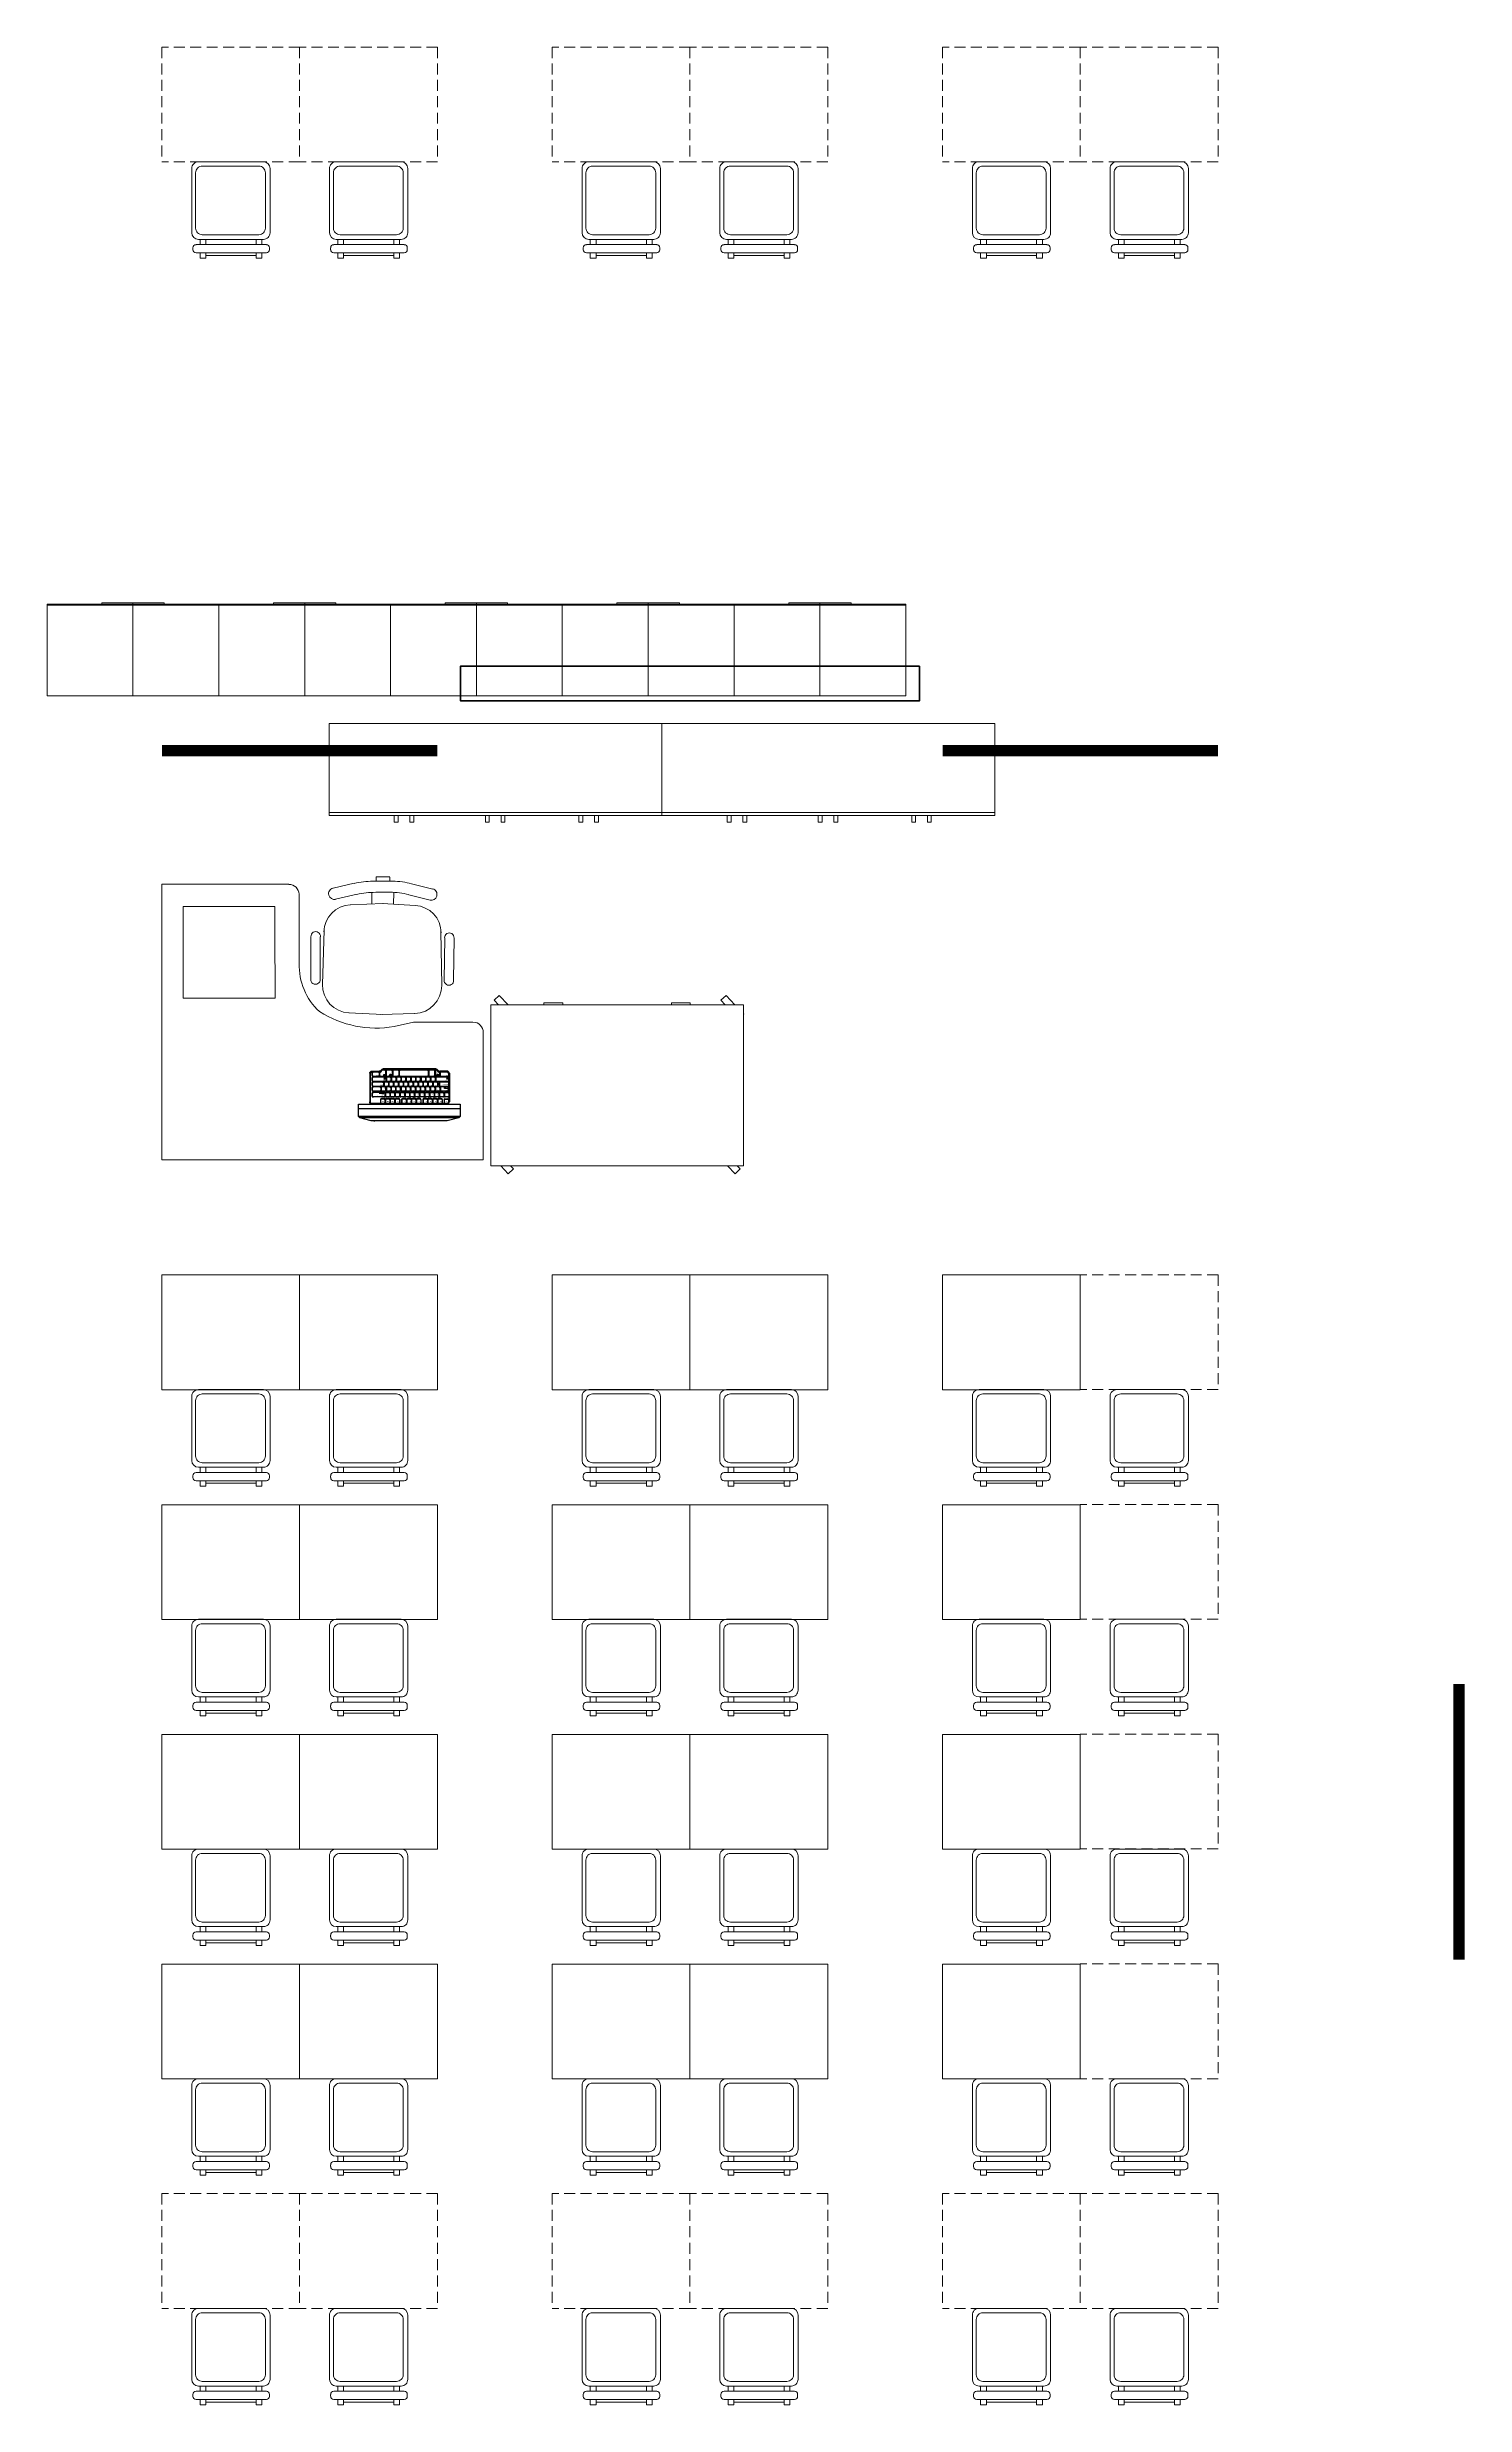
# Model space of a CAD drawing. Header units: millimetres. Extents: x -217756 to 263180, y 55413 to 130608.
# Drawn here: x -205154 to -198979, y 65821 to 76086 of the extents above; entities that cross this region are included whole.
import ezdxf

# ---------------------------------------------------------------- set-up
doc = ezdxf.new("R2010")
doc.units = ezdxf.units.MM
doc.linetypes.add('HIDDEN', pattern=[6, 4, -2])
doc.linetypes.add('HIDDEN2', pattern=[4.7625, 3.175, -1.5875])
doc.layers.add('ТХ_корр_25.03.26', color=1, linetype='Continuous', lineweight=30, plot=False)
doc.layers.add('ТХ_мебель передв', color=250, linetype='Continuous', lineweight=13)
doc.layers.add('ТХ_обор_комп принт', color=30, linetype='Continuous', lineweight=13)
doc.styles.add('Arial 200', font='arial.ttf', dxfattribs={"height": 500})
doc.styles.add('SIMPLEX', font='simplex.shx', dxfattribs={"width": 0.85, "oblique": 7})

# ---------------------------------------------------------------- blocks, each defined once
blk = doc.blocks.new('стул №3-5')
at = {"linetype": 'ByBlock', "extrusion": (-6.19742e-05, 0.000470712, 1)}
for p, q in [((-15087, 16642, 197), (-15393, 16642, 197)), ((-15373, 16665, 197), (-15348, 16665, 197)), ((-15373, 16665, 197), (-15373, 16642, 197)), ((-15348, 16642, 197), (-15348, 16665, 197)), ((-15348, 16653, 197), (-15129, 16653, 197)), ((-15129, 16665, 197), (-15104, 16665, 197)), ((-15129, 16665, 197), (-15129, 16642, 197)), ((-15104, 16642, 197), (-15104, 16665, 197)), ((-15407, 16628, 197), (-15407, 16620, 197)), ((-15393, 16606, 197), (-15087, 16606, 197)), ((-15373, 16606, 197), (-15373, 16583, 197)), ((-15348, 16583, 197), (-15348, 16606, 197)), ((-15129, 16606, 197), (-15129, 16583, 197)), ((-15104, 16583, 197), (-15104, 16606, 197)), ((-15073, 16620, 197), (-15073, 16628, 197))]:
    blk.add_line(p, q, dxfattribs=at)
at = {"ltscale": 100, "extrusion": (-6.19742e-05, 0.000470712, 1), "elevation": 206}
for points in [[(-15380, 16583), (-15097, 16583, -0.414169), (-15068, 16554), (-15068, 16274, -0.414258), (-15097, 16245), (-15380, 16245, -0.414169), (-15409, 16274), (-15409, 16554, -0.414258)], [(-15360, 16563), (-15114, 16563, -0.414214), (-15085, 16534), (-15085, 16293, -0.414214), (-15114, 16264), (-15360, 16264, -0.414214), (-15389, 16293), (-15389, 16534, -0.414214)]]:
    blk.add_lwpolyline(points, format="xyb", close=True, dxfattribs=at)
at = {"linetype": 'ByBlock', "extrusion": (-6.19742e-05, 0.000470712, 1)}
for centre, start, end in [((-15393, 16628, 206), 90, 180), ((-15087, 16628, 206), 0, 90), ((-15393, 16620, 206), 180, 270), ((-15087, 16620, 206), 270, 0)]:
    blk.add_arc(centre, 13.9, start, end, dxfattribs=at)
blk = doc.blocks.new('A$C3cc2d96b')
at = {"layer": 'ТХ_мебель передв', "rotation": 180}
for p in [(-1358, -38769, -197), (-758, -38769, -197), (342, -38769, -197), (942, -38769, -197), (2042, -38769, -197), (2642, -38769, -197), (-1358, -44115, -197), (-758, -44115, -197), (342, -44115, -197), (942, -44115, -197), (2042, -44115, -197), (2642, -44115, -197), (-1358, -45115, -197), (-758, -45115, -197), (342, -45115, -197), (942, -45115, -197), (2042, -45115, -197), (2642, -45115, -197), (-1358, -46115, -197), (-758, -46115, -197), (342, -46115, -197), (942, -46115, -197), (2042, -46115, -197), (2642, -46115, -197), (-1358, -47115, -197), (-758, -47115, -197), (342, -47115, -197), (942, -47115, -197), (2042, -47115, -197), (2642, -47115, -197), (-1358, -48115, -197), (-758, -48115, -197), (342, -48115, -197), (942, -48115, -197), (2042, -48115, -197), (2642, -48115, -197)]:
    blk.add_blockref('стул №3-5', p, dxfattribs=at)
blk = doc.blocks.new('_стол.резерв')
at = {"linetype": 'HIDDEN2', "ltscale": 15}
for p, q in [((-20, 500), (-20, 0)), ((580, 500), (-20, 500)), ((580, 500), (580, 0)), ((580, 0), (-20, 0))]:
    blk.add_line(p, q, dxfattribs=at)
blk = doc.blocks.new('A$C04180442')
at = {"layer": 'ТХ_мебель передв'}
for p in [(13600, -55015), (14200, -55015), (15300, -55015), (15900, -55015), (17000, -55015), (17600, -55015), (17600, -60360), (17600, -61360), (17600, -62360), (17600, -63360), (13600, -64360), (14200, -64360), (15300, -64360), (15900, -64360), (17000, -64360), (17600, -64360)]:
    blk.add_blockref('_стол.резерв', p, dxfattribs=at)
blk = doc.blocks.new('_стол№3-№5')
blk.add_lwpolyline([(-169868, 526261), (-169368, 526261), (-169368, 525661), (-169868, 525661)], close=True)
blk = doc.blocks.new('A$Cb4bdf09c')
at = {"layer": 'ТХ_мебель передв', "rotation": 270}
for p in [(-512081, -229729), (-511481, -229729), (-510381, -229729), (-509781, -229729), (-508681, -229729), (-512081, -230729), (-511481, -230729), (-510381, -230729), (-509781, -230729), (-508681, -230729), (-512081, -231729), (-511481, -231729), (-510381, -231729), (-509781, -231729), (-508681, -231729), (-512081, -232729), (-511481, -232729), (-510381, -232729), (-509781, -232729), (-508681, -232729)]:
    blk.add_blockref('_стол№3-№5', p, dxfattribs=at)
blk = doc.blocks.new('KEY')
at = {"color": 0}
for p, q in [((-0.2, 0), (0.2, 0)), ((-0.34, -0.54), (-0.34, -0.14)), ((-0.31, -0.5), (-0.31, -0.11)), ((-0.2, -0.61), (0.2, -0.61)), ((-0.2, -0.68), (0.2, -0.68)), ((0.31, -0.5), (0.31, -0.11)), ((0.34, -0.54), (0.34, -0.14))]:
    blk.add_line(p, q, dxfattribs=at)
for centre, radius, start, end in [((0.2, -0.11), 0.109, 360, 90), ((0.2, -0.14), 0.141, 360, 90), ((-0.2, -0.14), 0.141, 90, 180), ((-0.2, -0.54), 0.141, 180, 270), ((-0.2, -0.11), 0.109, 90, 180), ((-0.2, -0.5), 0.109, 180, 270), ((0.2, -0.5), 0.109, 270, 360), ((0.2, -0.54), 0.141, 270, 360)]:
    blk.add_arc(centre, radius, start, end, dxfattribs=at)
blk = doc.blocks.new('A$C6368dfc4')
at = {"true_color": 0x000000}
h = blk.add_hatch(color=18, dxfattribs=at)
h.paths.add_polyline_path([(14543, -59072), (14546, -59071), (14543, -59071)])
h.paths.add_polyline_path([(14543, -59071), (14546, -59071), (14543, -59069)])
h = blk.add_hatch(color=18, dxfattribs=at)
h.paths.add_polyline_path([(14815, -59048), (14811, -59047), (14815, -59047)])
h.paths.add_polyline_path([(14815, -59047), (14811, -59047), (14815, -59045)])
h = blk.add_hatch(color=18, dxfattribs=at)
h.paths.add_polyline_path([(14823, -59051), (14826, -59049), (14823, -59049)])
h.paths.add_polyline_path([(14823, -59049), (14826, -59049), (14823, -59047)])
at = {"color": 18, "true_color": 0x000000}
for p, q in [((14485, -58983, 1), (14485, -59107, 1)), ((14487, -58983, 1), (14487, -59107, 1)), ((14495, -58973, 1), (14527, -58973, 1)), ((14495, -58975, 1), (14527, -58975, 1)), ((14495, -58980, 1), (14495, -58992, 1)), ((14495, -59002, 1), (14495, -59014, 1)), ((14496, -58981, 1), (14496, -58993, 1)), ((14496, -59003, 1), (14496, -59015, 1)), ((14523, -58976, 1), (14500, -58976, 1)), ((14523, -58978, 1), (14500, -58978, 1)), ((14523, -58997, 1), (14500, -58997, 1)), ((14553, -58998, 1), (14500, -58998, 1)), ((14553, -58999, 1), (14500, -58999, 1)), ((14553, -59018, 1), (14500, -59018, 1)), ((14541, -59019, 1), (14500, -59019, 1)), ((14541, -59021, 1), (14500, -59021, 1)), ((14526, -58981, 1), (14526, -58993, 1)), ((14527, -58980, 1), (14527, -58992, 1)), ((14528, -58977, 1), (14528, -58992, 1)), ((14528, -58979, 1), (14528, -58993, 1)), ((14551, -58997, 1), (14532, -58997, 1)), ((14774, -58964, 1), (14543, -58964, 1)), ((14774, -58966, 1), (14543, -58966, 1)), ((14551, -58967, 1), (14543, -58967, 1)), ((14551, -58969, 1), (14543, -58969, 1)), ((14546, -58990, 1), (14546, -58990, 1)), ((14546, -58990, 1), (14547, -58991, 1)), ((14546, -58991, 1), (14546, -58990, 1)), ((14546, -58992, 1), (14546, -58991, 1)), ((14548, -58993, 1), (14546, -58992, 1)), ((14546, -59005, 1), (14549, -59005, 1)), ((14550, -59008, 1), (14546, -59005, 1)), ((14547, -58995, 1), (14547, -58988, 1)), ((14547, -58988, 1), (14552, -58988, 1)), ((14547, -58990, 1), (14548, -58993, 1)), ((14547, -58991, 1), (14547, -58990, 1)), ((14552, -58992, 1), (14547, -58992, 1)), ((14552, -58994, 1), (14547, -58994, 1)), ((14552, -58995, 1), (14547, -58995, 1)), ((14552, -58989, 1), (14548, -58989, 1)), ((14552, -58991, 1), (14548, -58991, 1)), ((14552, -58993, 1), (14548, -58993, 1)), ((14552, -58994, 1), (14548, -58994, 1)), ((14551, -59001, 1), (14549, -59001, 1)), ((14549, -59005, 1), (14549, -59001, 1)), ((14554, -59005, 1), (14550, -59008, 1)), ((14551, -59001, 1), (14551, -59005, 1)), ((14551, -59005, 1), (14554, -59005, 1)), ((14552, -58988, 1), (14552, -58995, 1)), ((14554, -58972, 1), (14554, -58993, 1)), ((14555, -58971, 1), (14555, -58992, 1)), ((14556, -58971, 1), (14556, -58992, 1)), ((14556, -59003, 1), (14556, -59015, 1)), ((14557, -58972, 1), (14557, -58993, 1)), ((14557, -59002, 1), (14557, -59014, 1)), ((14580, -58967, 1), (14560, -58967, 1)), ((14580, -58969, 1), (14560, -58969, 1)), ((14580, -58997, 1), (14560, -58997, 1)), ((14570, -58995, 1), (14573, -58988, 1)), ((14575, -58995, 1), (14577, -58988, 1)), ((14582, -58988, 1), (14579, -58995, 1)), ((14583, -58972, 1), (14583, -58993, 1)), ((14584, -58971, 1), (14584, -58992, 1)), ((14585, -58971, 1), (14585, -58992, 1)), ((14586, -58972, 1), (14586, -58993, 1)), ((14608, -58967, 1), (14589, -58967, 1)), ((14608, -58969, 1), (14589, -58969, 1)), ((14608, -58997, 1), (14589, -58997, 1)), ((14612, -58971, 1), (14612, -58992, 1)), ((14612, -58972, 1), (14612, -58993, 1)), ((14613, -58971, 1), (14613, -58992, 1)), ((14614, -58972, 1), (14614, -58993, 1)), ((14737, -58967, 1), (14618, -58967, 1)), ((14737, -58969, 1), (14618, -58969, 1)), ((14737, -58997, 1), (14618, -58997, 1)), ((14740, -58972, 1), (14740, -58993, 1)), ((14741, -58971, 1), (14741, -58992, 1)), ((14742, -58971, 1), (14742, -58992, 1)), ((14743, -58972, 1), (14743, -58993, 1)), ((14765, -58967, 1), (14746, -58967, 1)), ((14765, -58969, 1), (14746, -58969, 1)), ((14765, -58997, 1), (14746, -58997, 1)), ((14768, -58972, 1), (14768, -58993, 1)), ((14769, -58971, 1), (14769, -58992, 1)), ((14770, -58971, 1), (14770, -58992, 1)), ((14771, -58972, 1), (14771, -58993, 1)), ((14772, -59002, 1), (14772, -59014, 1)), ((14773, -59003, 1), (14773, -59015, 1)), ((14774, -58967, 1), (14774, -58967, 1)), ((14774, -58969, 1), (14774, -58969, 1)), ((14774, -58997, 1), (14785, -58997, 1)), ((14776, -58995, 1), (14779, -58988, 1)), ((14826, -58998, 1), (14776, -58998, 1)), ((14826, -58999, 1), (14776, -58999, 1)), ((14826, -59018, 1), (14776, -59018, 1)), ((14781, -58995, 1), (14783, -58988, 1)), ((14787, -58988, 1), (14785, -58995, 1)), ((14826, -59019, 1), (14786, -59019, 1)), ((14789, -58979, 1), (14789, -58993, 1)), ((14822, -58973, 1), (14790, -58973, 1)), ((14822, -58975, 1), (14790, -58975, 1)), ((14790, -58977, 1), (14790, -58992, 1)), ((14791, -58980, 1), (14791, -58992, 1)), ((14792, -58981, 1), (14792, -58993, 1)), ((14826, -59021, 1), (14793, -59021, 1)), ((14822, -58976, 1), (14795, -58976, 1)), ((14823, -58978, 1), (14795, -58978, 1)), ((14826, -58997, 1), (14795, -58997, 1)), ((14823, -59008, 1), (14819, -59005, 1)), ((14819, -59005, 1), (14822, -59005, 1)), ((14822, -59005, 1), (14822, -59001, 1)), ((14824, -59001, 1), (14822, -59001, 1)), ((14827, -59005, 1), (14823, -59008, 1)), ((14824, -59001, 1), (14824, -59005, 1)), ((14824, -59005, 1), (14827, -59005, 1)), ((14829, -58984, 1), (14829, -58993, 1)), ((14829, -59003, 1), (14829, -59015, 1)), ((14830, -58983, 1), (14830, -59107, 1)), ((14830, -58984, 1), (14830, -58992, 1)), ((14830, -59002, 1), (14830, -59014, 1)), ((14832, -58983, 1), (14832, -59107, 1)), ((14436, -59171, 1), (14436, -59117, 1)), ((14436, -59117, 1), (14879, -59117, 1)), ((14495, -59023, 1), (14495, -59035, 1)), ((14495, -59045, 1), (14495, -59057, 1)), ((14495, -59070, 1), (14495, -59082, 1)), ((14822, -59114, 1), (14495, -59114, 1)), ((14496, -59024, 1), (14496, -59036, 1)), ((14496, -59046, 1), (14496, -59058, 1)), ((14496, -59071, 1), (14496, -59083, 1)), ((14530, -59040, 1), (14500, -59040, 1)), ((14541, -59040, 1), (14500, -59040, 1)), ((14530, -59042, 1), (14500, -59042, 1)), ((14530, -59061, 1), (14500, -59061, 1)), ((14548, -59065, 1), (14500, -59065, 1)), ((14548, -59067, 1), (14500, -59067, 1)), ((14548, -59086, 1), (14500, -59086, 1)), ((14546, -59071, 1), (14527, -59071, 1)), ((14533, -59046, 1), (14533, -59058, 1)), ((14534, -59045, 1), (14534, -59057, 1)), ((14546, -59071, 1), (14543, -59069, 1)), ((14543, -59069, 1), (14543, -59072, 1)), ((14543, -59072, 1), (14546, -59071, 1)), ((14545, -59024, 1), (14545, -59036, 1)), ((14546, -59023, 1), (14546, -59035, 1)), ((14551, -59071, 1), (14551, -59083, 1)), ((14552, -59070, 1), (14552, -59082, 1)), ((14782, -59023, 1), (14782, -59035, 1)), ((14826, -59040, 1), (14786, -59040, 1)), ((14788, -59023, 1), (14788, -59035, 1)), ((14789, -59024, 1), (14789, -59036, 1)), ((14792, -59045, 1), (14792, -59057, 1)), ((14793, -59046, 1), (14793, -59058, 1)), ((14826, -59040, 1), (14796, -59040, 1)), ((14826, -59042, 1), (14796, -59042, 1)), ((14826, -59061, 1), (14796, -59061, 1)), ((14809, -59098, 1), (14809, -59110, 1)), ((14810, -59099, 1), (14810, -59111, 1)), ((14811, -59049, 1), (14811, -59045, 1)), ((14811, -59047, 1), (14815, -59045, 1)), ((14811, -59047, 1), (14825, -59047, 1)), ((14815, -59048, 1), (14811, -59047, 1)), ((14826, -59049, 1), (14812, -59049, 1)), ((14813, -59094, 1), (14825, -59094, 1)), ((14813, -59096, 1), (14825, -59096, 1)), ((14813, -59114, 1), (14823, -59114, 1)), ((14815, -59045, 1), (14815, -59048, 1)), ((14826, -59049, 1), (14823, -59047, 1)), ((14823, -59047, 1), (14823, -59051, 1)), ((14823, -59051, 1), (14826, -59049, 1)), ((14826, -59047, 1), (14826, -59051, 1)), ((14828, -59099, 1), (14828, -59109, 1)), ((14829, -59024, 1), (14829, -59036, 1)), ((14829, -59046, 1), (14829, -59058, 1)), ((14829, -59098, 1), (14829, -59108, 1)), ((14830, -59023, 1), (14830, -59035, 1)), ((14830, -59045, 1), (14830, -59057, 1)), ((14879, -59117, 1), (14879, -59171, 1)), ((14879, -59137, 1), (14436, -59137, 1)), ((14879, -59171, 1), (14436, -59171, 1)), ((14442, -59177, 1), (14436, -59171, 1)), ((14873, -59177, 1), (14442, -59177, 1)), ((14491, -59190, 1), (14442, -59177, 1)), ((14823, -59190, 1), (14491, -59190, 1)), ((14873, -59177, 1), (14823, -59190, 1)), ((14879, -59171, 1), (14873, -59177, 1))]:
    blk.add_line(p, q, dxfattribs=at)
at = {"color": 18, "true_color": 0x000000, "elevation": 1}
for points in [[(14822, -59116), (14495, -59116)], [(14505, -59190), (14504, -59193)]]:
    blk.add_lwpolyline(points, dxfattribs=at)
at = {"color": 18, "true_color": 0x000000, "extrusion": (0, 0, -1)}
for centre, major_axis, start_param, end_param in [((14495, -58983, 1), (-6.74, -6.74), 0.785398, 2.356194), ((14495, -58983, 1), (-5.39, -5.39), 0.785398, 2.356194), ((14527, -58964, 1), (-6.74, 6.74), 2.907036, 3.926991), ((14527, -58964, 1), (-8.08, 8.08), 2.907036, 3.926991), ((14543, -58974, 1), (-6.74, 6.74), -0.234557, 0.785398), ((14543, -58974, 1), (-5.39, -5.39), 1.336239, 2.356194), ((14495, -59107, 1), (-6.74, 6.74), 3.926991, 5.497787), ((14495, -59107, 1), (-5.39, 5.39), 3.926991, 5.497787)]:
    blk.add_ellipse(centre, major_axis=major_axis, ratio=1, start_param=start_param, end_param=end_param, dxfattribs=at)
at = {"color": 18, "true_color": 0x000000}
for centre, major_axis, ratio, start_param, end_param in [((14500, -58980, 1), (3.03, -3.03), 1, 2.356194, 3.926991), ((14500, -58992, 1), (3.03, 3.03), 1, 2.356194, 3.926991), ((14500, -59002, 1), (3.03, -3.03), 1, 2.356194, 3.926991), ((14500, -59014, 1), (3.03, 3.03), 1, 2.356194, 3.926991), ((14500, -59023, 1), (3.03, -3.03), 1, 2.356194, 3.926991), ((14500, -58981, 1), (2.36, -2.36), 1, 2.356194, 3.926991), ((14500, -58993, 1), (2.36, 2.36), 1, 2.356194, 3.926991), ((14500, -59003, 1), (2.36, -2.36), 1, 2.356194, 3.926991), ((14500, -59015, 1), (2.36, 2.36), 1, 2.356194, 3.926991), ((14500, -59024, 1), (2.36, -2.36), 1, 2.356194, 3.926991), ((14523, -58980, 1), (3.03, -3.03), 1, 0.785398, 2.356194), ((14523, -58981, 1), (2.36, -2.36), 1, 0.785398, 2.356194), ((14523, -58992, 1), (3.03, 3.03), 1, 3.926991, 5.497787), ((14523, -58993, 1), (2.36, 2.36), 1, 3.926991, 5.497787), ((14527, -58964, 1), (6.74, 6.74), 1, 3.926991, 4.946946), ((14527, -58964, 1), (8.08, -8.08), 1, 5.497787, 6.517742), ((14529, -58977, 1), (1.35, 1.35), 1, 0.971859, 2.356194), ((14530, -58979, 1), (1.35, 1.35), 1, 1.011126, 2.356194), ((14532, -58992, 1), (3.03, -3.03), 1, 3.926991, 5.497787), ((14532, -58993, 1), (2.36, -2.36), 1, 3.926991, 5.497787), ((14527, -58964, 1), (8.33, -8.33), 1, 5.684248, 6.517742), ((14527, -58964, 1), (9.68, 9.68), 1, 4.152719, 4.946946), ((14543, -58974, 1), (6.74, -6.74), 1, 2.356194, 3.37615), ((14543, -58974, 1), (5.39, -5.39), 1, 2.356194, 3.37615), ((14543, -58974, 1), (5.14, -5.14), 1, 2.356194, 3.37615), ((14543, -58974, 1), (3.79, -3.79), 1, 2.356194, 3.37615), ((14541, -59023, 1), (3.03, 3.03), 1, -0.785398, 0.785398), ((14541, -59024, 1), (2.36, 2.36), 1, -0.785398, 0.785398), ((14551, -58971, 1), (3.03, 3.03), 1, -0.785398, 0.785398), ((14551, -58972, 1), (2.36, 2.36), 1, -0.785398, 0.785398), ((14551, -58992, 1), (3.03, -3.03), 1, 5.497787, 7.068583), ((14551, -58993, 1), (2.36, -2.36), 1, 5.497787, 7.068583), ((14553, -59002, 1), (3.03, -3.03), 1, 0.785398, 2.356194), ((14553, -59003, 1), (2.36, 2.36), 1, -0.785398, 0.785398), ((14553, -59014, 1), (3.03, 3.03), 1, 3.926991, 5.497787), ((14553, -59015, 1), (2.36, -2.36), 1, 5.497787, 7.068583), ((14560, -58971, 1), (3.03, 3.03), 1, 0.785398, 2.356194), ((14560, -58992, 1), (3.03, -3.03), 1, 3.926991, 5.497787), ((14560, -58972, 1), (2.36, 2.36), 1, 0.785398, 2.356194), ((14560, -58993, 1), (2.36, -2.36), 1, 3.926991, 5.497787), ((14573, -58995, 1), (2.17, 0), 0.316309, 0, 3.141593), ((14574, -58991, 1), (2.17, 0), 0.316309, 0, 3.141593), ((14575, -58988, 1), (2.17, 0), 0.316309, 0, 3.141593), ((14577, -58995, 1), (2.17, 0), 0.316309, 3.141593, 6.283185), ((14578, -58991, 1), (2.17, 0), 0.316309, 3.141593, 6.283185), ((14579, -58988, 1), (2.17, 0), 0.316309, 3.141593, 6.283185), ((14580, -58971, 1), (3.03, -3.03), 1, 0.785398, 2.356194), ((14580, -58972, 1), (2.36, 2.36), 1, -0.785398, 0.785398), ((14580, -58992, 1), (3.03, 3.03), 1, 3.926991, 5.497787), ((14580, -58993, 1), (2.36, -2.36), 1, 5.497787, 7.068583), ((14589, -58971, 1), (3.03, 3.03), 1, 0.785398, 2.356194), ((14589, -58992, 1), (3.03, -3.03), 1, 3.926991, 5.497787), ((14589, -58972, 1), (2.36, -2.36), 1, 2.356194, 3.926991), ((14589, -58993, 1), (2.36, 2.36), 1, 2.356194, 3.926991), ((14608, -58971, 1), (3.03, -3.03), 1, 0.785398, 2.356194), ((14608, -58972, 1), (2.36, -2.36), 1, 0.785398, 2.356194), ((14608, -58992, 1), (3.03, 3.03), 1, 3.926991, 5.497787), ((14608, -58993, 1), (2.36, 2.36), 1, 3.926991, 5.497787), ((14618, -58971, 1), (3.03, 3.03), 1, 0.785398, 2.356194), ((14618, -58992, 1), (3.03, -3.03), 1, 3.926991, 5.497787), ((14618, -58972, 1), (2.36, -2.36), 1, 2.356194, 3.926991), ((14618, -58993, 1), (2.36, 2.36), 1, 2.356194, 3.926991), ((14737, -58971, 1), (3.03, -3.03), 1, 0.785398, 2.356194), ((14737, -58972, 1), (2.36, 2.36), 1, -0.785398, 0.785398), ((14737, -58992, 1), (3.03, 3.03), 1, 3.926991, 5.497787), ((14737, -58993, 1), (2.36, -2.36), 1, 5.497787, 7.068583), ((14746, -58971, 1), (3.03, 3.03), 1, 0.785398, 2.356194), ((14746, -58992, 1), (3.03, -3.03), 1, 3.926991, 5.497787), ((14746, -58972, 1), (2.36, -2.36), 1, 2.356194, 3.926991), ((14746, -58993, 1), (2.36, 2.36), 1, 2.356194, 3.926991), ((14765, -58971, 1), (3.03, -3.03), 1, 0.785398, 2.356194), ((14765, -58972, 1), (2.36, -2.36), 1, 0.785398, 2.356194), ((14765, -58992, 1), (3.03, 3.03), 1, 3.926991, 5.497787), ((14765, -58993, 1), (2.36, 2.36), 1, 3.926991, 5.497787), ((14774, -58971, 1), (3.03, 3.03), 1, 0.785398, 2.356194), ((14774, -58992, 1), (3.03, -3.03), 1, 3.926991, 5.497787), ((14774, -58972, 1), (2.36, -2.36), 1, 2.356194, 3.926991), ((14774, -58993, 1), (2.36, 2.36), 1, 2.356194, 3.926991), ((14776, -59002, 1), (3.03, 3.03), 1, 0.785398, 2.356194), ((14776, -59014, 1), (3.03, -3.03), 1, 3.926991, 5.497787), ((14776, -59003, 1), (2.36, -2.36), 1, 2.356194, 3.926991), ((14776, -59015, 1), (2.36, 2.36), 1, 2.356194, 3.926991), ((14774, -58974, 1), (6.74, 6.74), 1, -0.234557, 0.785398), ((14774, -58974, 1), (5.39, -5.39), 1, 1.336239, 2.356194), ((14774, -58974, 1), (5.14, 5.14), 1, -0.234557, 0.785398), ((14774, -58974, 1), (3.79, 3.79), 1, -0.234557, 0.785398), ((14778, -58995, 1), (2.17, 0), 0.316309, 0, 3.141593), ((14780, -58991, 1), (2.17, 0), 0.316309, 0, 3.141593), ((14790, -58964, 1), (9.68, -9.68), 1, 4.477832, 5.272059), ((14781, -58988, 1), (2.17, 0), 0.316309, 0, 3.141593), ((14790, -58964, 1), (8.33, 8.33), 1, 2.907036, 3.74053), ((14790, -58964, 1), (8.08, 8.08), 1, 2.907036, 3.926991), ((14783, -58995, 1), (2.17, 0), 0.316309, 3.141593, 6.283185), ((14790, -58964, 1), (6.74, 6.74), 1, 2.907036, 3.926991), ((14784, -58991, 1), (2.17, 0), 0.316309, 3.141593, 6.283185), ((14786, -59023, 1), (3.03, 3.03), 1, 0.785398, 2.356194), ((14785, -58988, 1), (2.17, 0), 0.316309, 3.141593, 6.283185), ((14785, -58992, 1), (3.03, 3.03), 1, 3.926991, 5.497787), ((14785, -58993, 1), (2.36, 2.36), 1, 3.926991, 5.497787), ((14787, -58979, 1), (1.35, -1.35), 1, 0.785398, 2.130466), ((14788, -58977, 1), (1.35, -1.35), 1, 0.785398, 2.169734), ((14793, -59023, 1), (3.03, 3.03), 1, 0.785398, 2.356194), ((14793, -59024, 1), (2.36, -2.36), 1, 2.356194, 3.926991), ((14795, -58980, 1), (3.03, 3.03), 1, 0.785398, 2.356194), ((14795, -58992, 1), (3.03, -3.03), 1, 3.926991, 5.497787), ((14795, -58981, 1), (2.36, -2.36), 1, 2.356194, 3.926991), ((14795, -58993, 1), (2.36, 2.36), 1, 2.356194, 3.926991), ((14822, -58983, 1), (6.74, -6.74), 1, 0.785398, 2.356194), ((14822, -58983, 1), (5.39, -5.39), 1, 0.785398, 2.356194), ((14822, -58984, 1), (5.39, -5.39), 1, 0.785398, 2.356194), ((14823, -58984, 1), (4.04, -4.04), 1, 0.785398, 2.356194), ((14826, -58992, 1), (3.03, 3.03), 1, 3.926991, 5.497787), ((14826, -58993, 1), (2.36, 2.36), 1, 3.926991, 5.497787), ((14826, -59002, 1), (3.03, -3.03), 1, 0.785398, 2.356194), ((14826, -59003, 1), (2.36, -2.36), 1, 0.785398, 2.356194), ((14826, -59014, 1), (3.03, 3.03), 1, 3.926991, 5.497787), ((14826, -59015, 1), (2.36, 2.36), 1, 3.926991, 5.497787), ((14826, -59023, 1), (3.03, -3.03), 1, 0.785398, 2.356194), ((14826, -59024, 1), (2.36, -2.36), 1, 0.785398, 2.356194), ((14500, -59035, 1), (3.03, 3.03), 1, 2.356194, 3.926991), ((14500, -59045, 1), (3.03, -3.03), 1, 2.356194, 3.926991), ((14500, -59057, 1), (3.03, 3.03), 1, 2.356194, 3.926991), ((14500, -59070, 1), (3.03, -3.03), 1, 2.356194, 3.926991), ((14500, -59082, 1), (3.03, 3.03), 1, 2.356194, 3.926991), ((14500, -59036, 1), (2.36, 2.36), 1, 2.356194, 3.926991), ((14500, -59046, 1), (2.36, -2.36), 1, 2.356194, 3.926991), ((14500, -59058, 1), (2.36, 2.36), 1, 2.356194, 3.926991), ((14500, -59071, 1), (2.36, -2.36), 1, 2.356194, 3.926991), ((14500, -59083, 1), (2.36, 2.36), 1, 2.356194, 3.926991), ((14530, -59045, 1), (3.03, 3.03), 1, -0.785398, 0.785398), ((14530, -59046, 1), (2.36, 2.36), 1, -0.785398, 0.785398), ((14530, -59057, 1), (3.03, -3.03), 1, 5.497787, 7.068583), ((14530, -59058, 1), (2.36, -2.36), 1, 5.497787, 7.068583), ((14541, -59035, 1), (3.03, -3.03), 1, 5.497787, 7.068583), ((14541, -59036, 1), (2.36, -2.36), 1, 5.497787, 7.068583), ((14548, -59070, 1), (3.03, -3.03), 1, 0.785398, 2.356194), ((14548, -59071, 1), (2.36, 2.36), 1, -0.785398, 0.785398), ((14548, -59082, 1), (3.03, 3.03), 1, 3.926991, 5.497787), ((14548, -59083, 1), (2.36, -2.36), 1, 5.497787, 7.068583), ((14786, -59035, 1), (3.03, -3.03), 1, 3.926991, 5.497787), ((14793, -59035, 1), (3.03, -3.03), 1, 3.926991, 5.497787), ((14793, -59036, 1), (2.36, 2.36), 1, 2.356194, 3.926991), ((14796, -59045, 1), (3.03, 3.03), 1, 0.785398, 2.356194), ((14796, -59057, 1), (3.03, -3.03), 1, 3.926991, 5.497787), ((14796, -59046, 1), (2.36, 2.36), 1, 0.785398, 2.356194), ((14796, -59058, 1), (2.36, -2.36), 1, 3.926991, 5.497787), ((14813, -59098, 1), (3.03, 3.03), 1, 0.785398, 2.356194), ((14813, -59110, 1), (3.03, -3.03), 1, 3.926991, 5.497787), ((14813, -59099, 1), (2.36, 2.36), 1, 0.785398, 2.356194), ((14813, -59111, 1), (2.36, -2.36), 1, 3.926991, 5.497787), ((14822, -59107, 1), (6.74, 6.74), 1, 3.926991, 5.497787), ((14822, -59107, 1), (5.39, 5.39), 1, 3.926991, 5.497787), ((14823, -59108, 1), (4.72, -4.72), 1, 5.497787, 7.068583), ((14823, -59109, 1), (4.04, 4.04), 1, 3.926991, 5.497787), ((14825, -59098, 1), (3.03, -3.03), 1, 0.785398, 2.356194), ((14825, -59099, 1), (2.36, 2.36), 1, -0.785398, 0.785398), ((14826, -59035, 1), (3.03, 3.03), 1, 3.926991, 5.497787), ((14826, -59036, 1), (2.36, 2.36), 1, 3.926991, 5.497787), ((14826, -59045, 1), (3.03, -3.03), 1, 0.785398, 2.356194), ((14826, -59046, 1), (2.36, -2.36), 1, 0.785398, 2.356194), ((14826, -59057, 1), (3.03, 3.03), 1, 3.926991, 5.497787), ((14826, -59058, 1), (2.36, 2.36), 1, 3.926991, 5.497787)]:
    blk.add_ellipse(centre, major_axis=major_axis, ratio=ratio, start_param=start_param, end_param=end_param, dxfattribs=at)
for points in [[(14811, -59047, 1), (14811, -59047, 1), (14811, -59047, 1)], [(14826, -59049, 1), (14826, -59049, 1), (14826, -59049, 1)]]:
    blk.add_solid(points, dxfattribs=at)
at = {"color": 18, "true_color": 0x000000, "xscale": 30.48000000044703, "yscale": 30.48000000044703, "zscale": 60.96, "rotation": 180}
for p in [(14557, -59040, 1), (14568, -59018, 1), (14578, -59040, 1), (14589, -59018, 1), (14600, -59040, 1), (14611, -59018, 1), (14621, -59040, 1), (14632, -59018, 1), (14642, -59040, 1), (14654, -59018, 1), (14664, -59040, 1), (14675, -59018, 1), (14685, -59040, 1), (14696, -59018, 1), (14707, -59040, 1), (14718, -59018, 1), (14728, -59040, 1), (14739, -59018, 1), (14749, -59040, 1), (14761, -59018, 1), (14771, -59040, 1), (14542, -59114, 1), (14545, -59061, 1), (14563, -59086, 1), (14563, -59114, 1), (14567, -59061, 1), (14584, -59086, 1), (14584, -59114, 1), (14588, -59061, 1), (14606, -59086, 1), (14606, -59114, 1), (14609, -59061, 1), (14627, -59086, 1), (14631, -59061, 1), (14634, -59114, 1), (14649, -59086, 1), (14652, -59061, 1), (14656, -59114, 1), (14670, -59086, 1), (14674, -59061, 1), (14677, -59114, 1), (14691, -59086, 1), (14695, -59061, 1), (14698, -59114, 1), (14713, -59086, 1), (14716, -59061, 1), (14727, -59114, 1), (14734, -59086, 1), (14738, -59061, 1), (14748, -59114, 1), (14756, -59086, 1), (14759, -59061, 1), (14770, -59114, 1), (14777, -59086, 1), (14781, -59061, 1), (14791, -59114, 1), (14798, -59086, 1), (14820, -59086, 1)]:
    blk.add_blockref('KEY', p, dxfattribs=at)
at = {"color": 18, "true_color": 0x000000}
for s, height, style, p in [('Ctrl', 3.81, 'Arial 200', (14524, -58990, 1)), ('Shift', 3.81, 'Arial 200', (14555, -59010, 1)), ('/', 3.81, 'Arial 200', (14574, -59003, 1)), ('?', 3.81, 'Arial 200', (14574, -59010, 1)), ('>', 3.81, 'Arial 200', (14595, -59011, 1)), ('.', 3.81, 'Arial 200', (14594, -59003, 1)), ('Alt', 3.81, 'Arial 200', (14610, -58991, 1)), (',', 3.81, 'Arial 200', (14615, -59003, 1)), ('<', 3.81, 'Arial 200', (14617, -59011, 1)), ('M', 3.81, 'Arial 200', (14637, -59013, 1)), ('N', 3.81, 'Arial 200', (14659, -59013, 1)), ('B', 3.81, 'Arial 200', (14680, -59013, 1)), ('V', 3.81, 'Arial 200', (14702, -59013, 1)), ('C', 3.81, 'Arial 200', (14723, -59013, 1)), ('X', 3.81, 'Arial 200', (14744, -59013, 1)), ('Alt', 3.81, 'Arial 200', (14766, -58990, 1)), ('Z', 3.81, 'Arial 200', (14766, -59013, 1)), ('Shift', 3.81, 'Arial 200', (14827, -59010, 1)), ('Ctrl', 3.81, 'Arial 200', (14827, -58990, 1)), ('Backspace', 3.81, 'Arial 200', (14544, -59076, 1)), ('|', 3.81, 'Arial 200', (14528, -59054, 1)), ('\\', 3.81, 'Arial 200', (14529, -59046, 1)), ('Enter', 3.81, 'Arial 200', (14542, -59033, 1)), ('F12', 3.81, 'Arial 200', (14548, -59104, 1)), ('}', 3.81, 'Arial 200', (14551, -59054, 1)), (']', 3.81, 'Arial 200', (14552, -59046, 1)), ('F11', 3.81, 'Arial 200', (14569, -59104, 1)), ("'", 3.81, 'Arial 200', (14562, -59022, 1)), ('"', 3.81, 'Arial 200', (14563, -59033, 1)), ('=', 3.81, 'Arial 200', (14568, -59073, 1)), ('+', 3.81, 'Arial 200', (14568, -59080, 1)), ('{', 3.81, 'Arial 200', (14572, -59054, 1)), ('[', 3.81, 'Arial 200', (14573, -59046, 1)), ('F10', 3.81, 'Arial 200', (14590, -59104, 1)), (';', 3.81, 'Arial 200', (14584, -59025, 1)), (':', 3.81, 'Arial 200', (14584, -59033, 1)), ('_', 3.81, 'Arial 200', (14590, -59083, 1)), ('-', 3.81, 'Arial 200', (14590, -59073, 1)), ('P', 3.81, 'Arial 200', (14594, -59055, 1)), ('L', 3.81, 'Arial 200', (14605, -59034, 1)), ('F9', 3.81, 'Arial 200', (14612, -59104, 1)), ('0', 3.81, 'Arial 200', (14612, -59074, 1)), (')', 3.81, 'Arial 200', (14610, -59081, 1)), ('O', 3.81, 'Arial 200', (14616, -59055, 1)), ('K', 3.81, 'Arial 200', (14626, -59034, 1)), ('9', 3.81, 'Arial 200', (14633, -59074, 1)), ('(', 3.81, 'Arial 200', (14632, -59081, 1)), ('I', 3.81, 'Arial 200', (14635, -59055, 1)), ('F8', 3.81, 'Arial 200', (14640, -59104, 1)), ('J', 3.81, 'Arial 200', (14648, -59034, 1)), ('8', 3.81, 'Arial 200', (14654, -59074, 1)), ('*', 3.81, 'Arial 200', (14654, -59079, 1)), ('U', 3.81, 'Arial 200', (14658, -59055, 1)), ('F7', 3.81, 'Arial 200', (14662, -59104, 1)), ('H', 3.81, 'Arial 200', (14669, -59034, 1)), ('7', 3.81, 'Arial 200', (14676, -59074, 1)), ('&', 3.81, 'Arial 200', (14676, -59080, 1)), ('Y', 3.81, 'Arial 200', (14679, -59055, 1)), ('F6', 3.81, 'Arial 200', (14683, -59104, 1)), ('G', 3.81, 'Arial 200', (14690, -59034, 1)), ('6', 3.81, 'Arial 200', (14697, -59074, 1)), ('^ ', 3.81, 'Arial 200', (14697, -59079, 1)), ('T', 3.81, 'Arial 200', (14699, -59055, 1)), ('F5', 3.81, 'Arial 200', (14705, -59104, 1)), ('F', 2.38, 'SIMPLEX', (14712, -59034, 1)), ('%', 3.81, 'Arial 200', (14719, -59080, 1)), ('5', 3.81, 'Arial 200', (14719, -59074, 1)), ('R', 3.81, 'Arial 200', (14721, -59055, 1)), ('F4', 3.81, 'Arial 200', (14733, -59104, 1)), ('D', 3.81, 'Arial 200', (14733, -59034, 1)), ('4', 3.81, 'Arial 200', (14740, -59074, 1)), ('$', 3.81, 'Arial 200', (14740, -59081, 1)), ('E', 3.81, 'Arial 200', (14743, -59055, 1)), ('F3', 3.81, 'Arial 200', (14754, -59104, 1)), ('S', 3.81, 'Arial 200', (14755, -59034, 1)), ('W', 3.81, 'Arial 200', (14763, -59055, 1)), ('3', 3.81, 'Arial 200', (14761, -59074, 1)), ('#', 3.81, 'Arial 200', (14762, -59081, 1)), ('F2', 3.81, 'Arial 200', (14776, -59104, 1)), ('A', 3.81, 'Arial 200', (14776, -59034, 1)), ('@', 3.81, 'Arial 200', (14783, -59080, 1)), ('2', 3.81, 'Arial 200', (14783, -59074, 1)), ('Q', 3.81, 'Arial 200', (14784, -59055, 1)), ('F1', 3.81, 'Arial 200', (14797, -59104, 1)), ('1', 3.81, 'Arial 200', (14804, -59074, 1)), ('CapsLock', 3.81, 'Arial 200', (14826, -59030, 1)), ('!', 3.81, 'Arial 200', (14803, -59080, 1)), ('Esc', 3.81, 'Arial 200', (14824, -59104, 1)), ('Tab', 3.81, 'Arial 200', (14828, -59055, 1)), ('`', 3.81, 'Arial 200', (14826, -59069, 1)), ('~', 3.81, 'Arial 200', (14826, -59080, 1))]:
    blk.add_text(s, height=height, rotation=180, dxfattribs=dict(at, style=style)).set_placement(p)
blk = doc.blocks.new('стол угловой 1200х1400')
at = {"extrusion": (-6.20986e-05, 0.000470696, 1)}
for p, q in [((-20568, 32128, -393), (-20568, 33328, -394)), ((-20568, 33328, -394), (-20015, 33328, -394)), ((-19970, 32985, -393), (-19970, 33285, -394)), ((-19213, 32728, -393), (-19472, 32728, -393)), ((-19168, 32683, -393), (-19168, 32128, -393)), ((-19168, 32128, -393), (-20568, 32128, -393))]:
    blk.add_line(p, q, dxfattribs=at)
at = {"linetype": 'HIDDEN', "ltscale": 0.1}
blk.add_lwpolyline([(-20476, 33232), (-20076, 33232), (-20075, 32832), (-20475, 32832)], close=True, dxfattribs=at)
at = {"extrusion": (-6.20986e-05, 0.000470696, 1), "elevation": -377}
blk.add_lwpolyline([(-19472, 32728), (-19557, 32709)], dxfattribs=at)
at = {"extrusion": (-6.20986e-05, 0.000470696, 1)}
for centre, radius, start, end in [((-20015, 33283, -377), 45, 2.4817, 90.0151), ((-19697, 32975, -377), 273, 178.0222, 227.3755), ((-19635, 33157, -377), 455, 237.2104, 279.9393), ((-19213, 32683, -377), 45, 0.0151, 90.0151)]:
    blk.add_arc(centre, radius, start, end, dxfattribs=at)
blk = doc.blocks.new('A$Cc39e55ec')
at = {"layer": 'ТХ_мебель передв'}
blk.add_blockref('стол угловой 1200х1400', (34148, -91488, 393), dxfattribs=at)
blk = doc.blocks.new('стол игровой 1100х700')
blk.add_lwpolyline([(-13227, -58671), (-12127, -58671), (-12127, -57971), (-13227, -57971)], close=True)
for points in [[(-13200, -57971), (-13213, -57957), (-13191, -57936), (-13158, -57971)], [(-12212, -57971), (-12225, -57957), (-12202, -57936), (-12170, -57971)], [(-13227, -58632), (-13228, -58630), (-13227, -58629)], [(-13148, -58671), (-13129, -58691), (-13152, -58712), (-13190, -58671)], [(-12913, -58671), (-12913, -58680), (-12995, -58680), (-12995, -58671)], [(-12440, -58671), (-12440, -58680), (-12358, -58680), (-12358, -58671)], [(-12160, -58671), (-12141, -58691), (-12163, -58712), (-12202, -58671)]]:
    blk.add_lwpolyline(points)
blk = doc.blocks.new('A$Ce700af6f')
at = {"layer": 'ТХ_мебель передв', "rotation": 180}
blk.add_blockref('стол игровой 1100х700', (2886, -117356), dxfattribs=at)
blk = doc.blocks.new('тумба 1450х400х750')
at = {"lineweight": 15, "ltscale": 100}
blk.add_line((-12776, 30271), (-14226, 30271), dxfattribs=at)
for points in [[(-12776, 29883), (-12776, 30283), (-14226, 30283), (-14226, 29883)], [(-13949, 30283), (-13932, 30283), (-13932, 30313), (-13949, 30313)], [(-13881, 30283), (-13864, 30283), (-13864, 30313), (-13881, 30313)], [(-13542, 30283), (-13525, 30283), (-13525, 30313), (-13542, 30313)], [(-13474, 30283), (-13457, 30283), (-13457, 30313), (-13474, 30313)], [(-13145, 30283), (-13128, 30283), (-13128, 30313), (-13145, 30313)], [(-13077, 30283), (-13060, 30283), (-13060, 30313), (-13077, 30313)]]:
    blk.add_lwpolyline(points, close=True, dxfattribs=at)
blk = doc.blocks.new('A$C9644fe81')
at = {"layer": 'ТХ_мебель передв', "rotation": 180}
for p in [(1654, -27577), (3104, -27577)]:
    blk.add_blockref('тумба 1450х400х750', p, dxfattribs=at)
blk = doc.blocks.new('У005-3740')
at = {"layer": 'ТХ_мебель передв'}
for p, q in [((-231583, 58867, -1), (-231188, 58867, -1)), ((-231583, 58493, -1), (-231188, 58493, -1)), ((-231583, 58119, -1), (-231188, 58119, -1)), ((-231583, 57745, -1), (-231188, 57745, -1)), ((-231583, 57371, -1), (-231188, 57371, -1)), ((-231583, 56997, -1), (-231188, 56997, -1)), ((-231583, 56623, -1), (-231188, 56623, -1)), ((-231583, 56249, -1), (-231188, 56249, -1)), ((-231583, 55875, -1), (-231188, 55875, -1))]:
    blk.add_line(p, q, dxfattribs=at)
at = {"layer": 'ТХ_мебель передв', "elevation": -1}
for points in [[(-231587, 55501), (-231587, 59241), (-231583, 59241), (-231583, 55501)], [(-231188, 55501), (-231188, 59241), (-231583, 59241), (-231583, 55501)], [(-231594, 59003), (-231594, 58867), (-231587, 58867), (-231587, 59003)], [(-231594, 58867), (-231594, 58731), (-231587, 58731), (-231587, 58867)], [(-231594, 58255), (-231594, 58119), (-231587, 58119), (-231587, 58255)], [(-231594, 58119), (-231594, 57983), (-231587, 57983), (-231587, 58119)], [(-231594, 57507), (-231594, 57371), (-231587, 57371), (-231587, 57507)], [(-231594, 57371), (-231594, 57235), (-231587, 57235), (-231587, 57371)], [(-231594, 56759), (-231594, 56623), (-231587, 56623), (-231587, 56759)], [(-231594, 56623), (-231594, 56487), (-231587, 56487), (-231587, 56623)], [(-231594, 56011), (-231594, 55875), (-231587, 55875), (-231587, 56011)], [(-231594, 55875), (-231594, 55739), (-231587, 55739), (-231587, 55875)]]:
    blk.add_lwpolyline(points, close=True, dxfattribs=at)
blk = doc.blocks.new('A$C979131c8')
at = {"layer": 'ТХ_мебель передв', "rotation": 270}
blk.add_blockref('У005-3740', (-200954, -244278, 1), dxfattribs=at)
blk = doc.blocks.new('М-60')
at = {"extrusion": (-6.19742e-05, 0.000470712, 1)}
for p, q in [((7035415, 1186627, 0), (7035232, 1186627, 0)), ((7034998, 1186438, 0), (7035020, 1186531, 0)), ((7035068, 1186520, 0), (7035047, 1186426, 0)), ((7035049, 1186549, 0), (7035051, 1186549, 0)), ((7035202, 1186569, 0), (7035439, 1186576, 0)), ((7035232, 1186586, 0), (7035416, 1186587, 0)), ((7035086, 1186313, 0), (7035093, 1186455, 0)), ((7035563, 1186460, 0), (7035570, 1186313, 0)), ((7034971, 1186283, 0), (7034970, 1186343, 0)), ((7034989, 1186343, 0), (7034971, 1186343, 0)), ((7034971, 1186343, 0), (7034971, 1186283, 0)), ((7034989, 1186313, 0), (7034989, 1186356, 0)), ((7034989, 1186313, 0), (7034989, 1186343, 0)), ((7034989, 1186313, 0), (7034989, 1186283, 0)), ((7034989, 1186313, 0), (7034990, 1186270, 0)), ((7035037, 1186344, 0), (7035037, 1186313, 0)), ((7035038, 1186283, 0), (7035037, 1186314, 0)), ((7035038, 1186361, 0), (7035088, 1186361, 0)), ((7035086, 1186315, 0), (7035095, 1186173, 0)), ((7035565, 1186174, 0), (7035570, 1186322, 0)), ((7034989, 1186283, 0), (7034971, 1186283, 0)), ((7035038, 1186266, 0), (7035089, 1186266, 0)), ((7035000, 1186188, 0), (7035023, 1186096, 0)), ((7035071, 1186108, 0), (7035048, 1186201, 0)), ((7035053, 1186078, 0), (7035054, 1186078, 0)), ((7035206, 1186060, 0), (7035443, 1186057, 0)), ((7035236, 1186044, 0), (7035420, 1186046, 0)), ((7035420, 1186005, 0), (7035237, 1186003, 0))]:
    blk.add_line(p, q, dxfattribs=at)
for centre, start, end in [((7035230, 1186606, 122), 84.9987, 275.5247), ((7035417, 1186607, 122), 264.9987, 95.5247), ((7035234, 1186024, 122), 85.3479, 275.874), ((7035422, 1186026, 122), 265.3479, 95.874)]:
    blk.add_arc(centre, 20.6, start, end, dxfattribs=at)
at = {"extrusion": (6.19742e-05, -0.000470712, -1)}
for centre, major_axis, start_param, end_param in [((7035043, 1186525, 0), (15.6, 18.5, 0), 4.240369, 5.829345), ((7035045, 1186525, 0), (15.6, 18.5, 0), -0.45384, 1.098777), ((7035213, 1186449, 0), (77.8, 92.6, 0), 4.061153, 5.558057), ((7035442, 1186455, 0), (77.8, 92.6, 0), -0.725128, 0.826554), ((7035352, 1186356, 0), (-278, 234, 0), 5.584367, 5.811166), ((7035400, 1186344, 0), (234, 278, 0), 4.01357, 4.240369)]:
    blk.add_ellipse(centre, major_axis=major_axis, ratio=1, start_param=start_param, end_param=end_param, dxfattribs=at)
at = {"extrusion": (-6.19742e-05, 0.000470712, 1)}
for centre, major_axis, start_param, end_param in [((7035353, 1186275, 0), (-274, -238, 0), 5.584367, 5.811166), ((7035401, 1186288, 0), (238, -274, 0), 4.01357, 4.240369), ((7035048, 1186102, 0), (15.8, -18.3, 0), -0.45384, 1.098777), ((7035215, 1186180, 0), (79.2, -91.4, 0), 4.061153, 5.558057), ((7035444, 1186178, 0), (79.2, -91.4, 0), -0.725128, 0.826554), ((7035047, 1186101, 0), (15.8, -18.3, 0), 4.240369, 5.829345)]:
    blk.add_ellipse(centre, major_axis=major_axis, ratio=1, start_param=start_param, end_param=end_param, dxfattribs=at)

msp = doc.modelspace()

# ---------------------------------------------------------------- linework, layer by layer
at = {"layer": 'ТХ_мебель передв', "const_width": 50}
for points in [[(-203454, 73023), (-204654, 73023)], [(-200054, 73023), (-201254, 73023)], [(-199004, 68959), (-199004, 67759)]]:
    msp.add_lwpolyline(points, dxfattribs=at)
at = {"layer": 'ТХ_обор_комп принт', "color": 18, "lineweight": 35, "true_color": 0x000000}
msp.add_lwpolyline([(-201354, 73390), (-201354, 73240), (-203354, 73240), (-203354, 73390)], close=True, dxfattribs=at)

# ---------------------------------------------------------------- block references
for name, p in [('A$C9644fe81', (-218356, 130601)), ('A$C979131c8', (-59701, 86351)), ('A$Ce700af6f', (-218234, 130601))]:
    msp.add_blockref(name, p)
at = {"layer": 'ТХ_корр_25.03.26', "ltscale": 100}
for name in ['A$Cc39e55ec', 'A$C04180442', 'A$Cb4bdf09c', 'A$C3cc2d96b']:
    msp.add_blockref(name, (-218234, 130601), dxfattribs=at)
at = {"layer": 'ТХ_корр_25.03.26', "color": 18, "ltscale": 100, "true_color": 0x000000}
msp.add_blockref('A$C6368dfc4', (-218234, 130601), dxfattribs=at)
at = {"layer": 'ТХ_мебель передв', "rotation": 269.0887326624886}
msp.add_blockref('М-60', (-1277970, 7125421, 393), dxfattribs=at)

doc.saveas('drawing.dxf')
